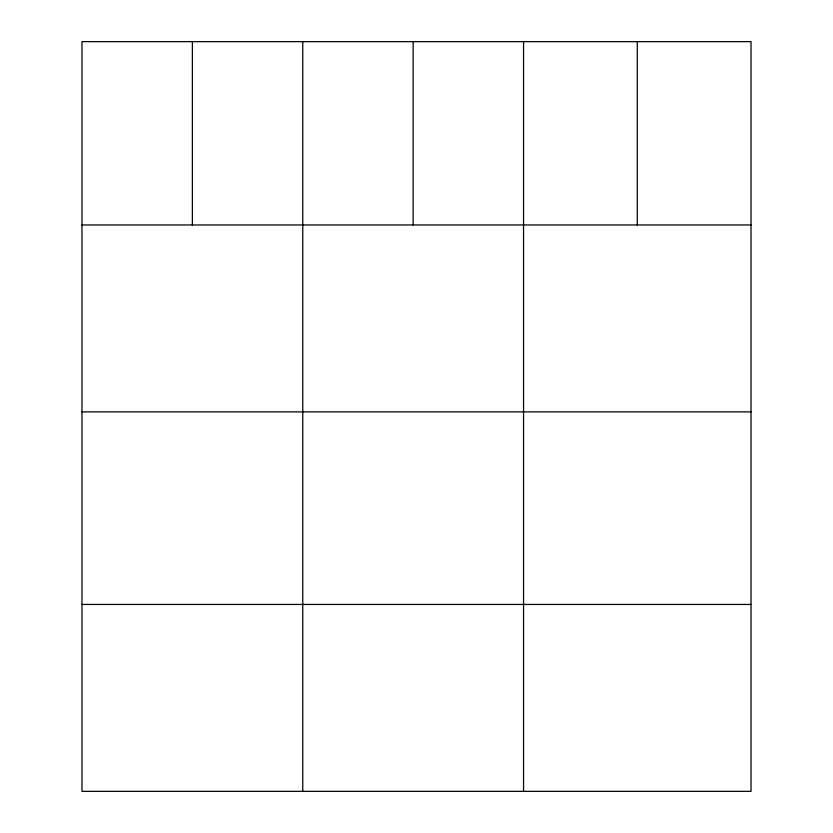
<?xml version="1.0" encoding="UTF-8"?>
<svg xmlns="http://www.w3.org/2000/svg" width="833" height="833" viewBox="0 0 833 833"><rect width="100%" height="100%" fill="white"/><g stroke="black" fill="none" stroke-linecap="round" stroke-linejoin="round"><path stroke-width="1.25" d="M751.022 224.962L751.022 791.35L81.978 791.35L81.978 41.65L751.022 41.65L751.022 224.962L81.978 224.962M81.978 411.877L751.022 411.877M81.978 604.446L751.022 604.446M637.287 41.65L637.287 224.962M523.551 41.65L523.551 791.35M413.158 41.65L413.158 224.962M302.764 41.65L302.764 791.35M192.371 41.65L192.371 224.962"/></g></svg>
